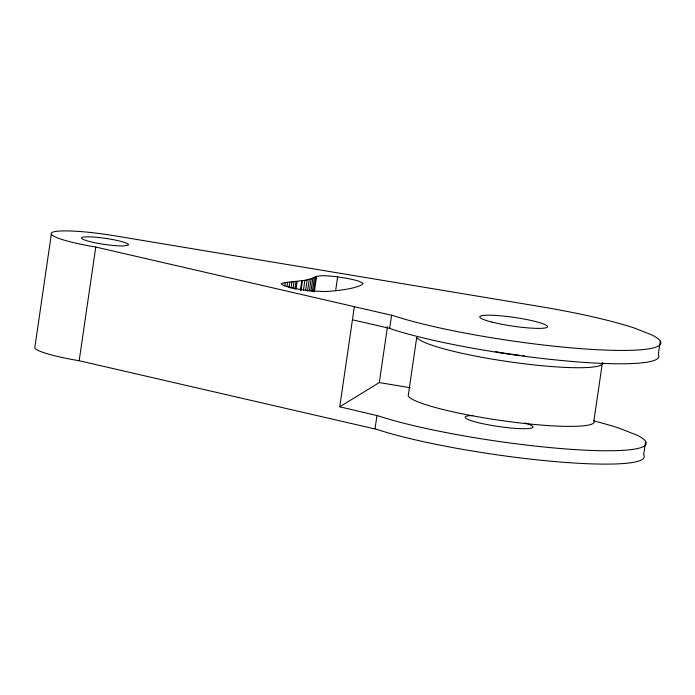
<?xml version="1.0" encoding="UTF-8"?>
<svg xmlns="http://www.w3.org/2000/svg" width="695" height="695" viewBox="0 0 695 695"><rect width="100%" height="100%" fill="white"/><g stroke="black" fill="none" stroke-linecap="round" stroke-linejoin="round"><path stroke-width="1.04" d="M51.334 234.319L34.75 348.013A54.445 7.011 8.3 0 0 79.178 360.731L376.733 429.362A148.687 19.147 8.3 0 0 547.73 460.915A148.687 19.147 8.3 0 0 643.666 454.782L645.612 441.421M79.178 360.731L95.762 247.038A54.445 7.011 8.3 0 1 51.916 232.556A54.445 7.011 8.3 0 1 114.249 235.727L538.92 306.356A148.687 19.147 8.3 0 1 634.04 327.927L651.858 334.955A148.687 19.147 8.3 0 1 581.915 348.725A148.687 19.147 8.3 0 1 393.327 315.669L95.762 247.038M284.82 285.758L285.289 282.544L304.879 280.32L311.152 278.791L316.851 276.271L321.716 275.698A23.734 3.058 8.3 0 1 337.648 276.888L343.773 277.8A23.734 3.058 8.3 0 1 358.959 281.24L363.146 283.343L361.852 284.733A264.309 34.038 8.3 0 1 345.623 289.381L342.4 289.876A264.309 34.038 8.3 0 1 324.756 291.561L310.144 290.84A23.743 3.058 8.3 0 1 292.395 287.912L287.652 286.722A23.743 3.058 8.3 0 1 281.301 283.595L285.289 282.544M286.957 286.688L287.582 282.396M289.016 287.591L289.798 282.231M291.005 288.486L291.943 282.048M293.082 288.286L294.02 281.849M294.915 289.146L296.009 281.64M296.044 289.007L297.139 281.501M300.379 290.51L301.786 280.858M301.005 290.414L302.412 280.763M303.472 289.971L304.879 280.32M305.591 290.571L307.155 279.842M307.529 291.136L309.249 279.338M309.431 290.588L311.152 278.791M310.986 291.075L312.863 278.209M312.35 291.535L314.383 277.592M313.523 291.961L315.712 276.949M314.409 291.431L316.607 276.419M335.615 290.831L337.648 276.888M593.391 420.814A148.687 19.147 8.3 0 1 619.41 428.259L637.219 435.287A148.687 19.147 8.3 0 1 567.276 449.057A148.687 19.147 8.3 0 1 378.688 416.001L339.751 406.784L354.389 306.452M339.751 406.784L379.314 382.58L387.454 326.746M375.048 428.693L376.994 415.341M660.25 341.089L658.304 354.45A148.687 19.147 8.3 0 1 562.359 360.583A148.687 19.147 8.3 0 1 391.372 329.03L389.687 328.361L391.632 315M602.374 362.877L593.973 420.466A94.242 12.136 8.3 0 1 509.4 421.648A94.242 12.136 8.3 0 1 408.173 396.011L416.731 337.353A94.242 12.136 8.3 0 0 513.909 362.442A94.242 12.136 8.3 0 0 602.904 362.929M379.314 382.58L410.224 387.723M352.443 319.804L389.687 328.361M524.968 422.977A34.246 4.413 8.3 0 1 522.353 428.711A34.246 4.413 8.3 0 1 475.84 422.047A34.246 4.413 8.3 0 1 473.034 415.541M524.351 355.701A34.246 4.413 8.3 0 1 522.319 355.536M519.426 355.249A34.246 4.413 8.3 0 1 495.37 351.574M128.401 244.466L128.149 245.231L123.032 245.952A23.734 3.058 8.3 0 1 85.789 240.409A23.734 3.058 8.3 0 1 96.918 237.325A23.734 3.058 8.3 0 1 128.401 244.466M491.956 322.106A34.246 4.413 8.3 0 0 547.069 327.354A34.246 4.413 8.3 0 0 502.025 315.938A34.246 4.413 8.3 0 0 491.956 322.106"/></g></svg>
